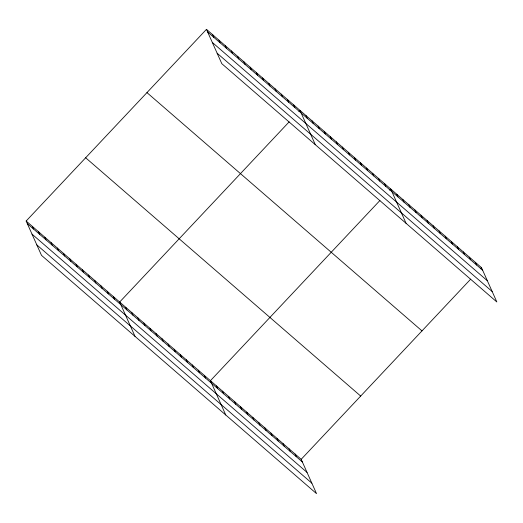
<?xml version="1.0" encoding="UTF-8"?>
<svg xmlns="http://www.w3.org/2000/svg" width="523" height="523" viewBox="0 0 523 523"><rect width="100%" height="100%" fill="white"/><g stroke="black" fill="none" stroke-linecap="round" stroke-linejoin="round"><path stroke-width="0.78" d="M26.15 221.026L301.183 459.318L316.539 493.647L41.507 255.355L26.15 221.026L206.461 29.353L481.493 267.645L496.85 301.974L221.817 63.682L206.461 29.353M289.154 121.872L119.662 302.046L135.019 336.374M298.888 111.523L299.973 110.373L315.33 144.701M379.914 200.512L210.423 380.685L225.779 415.007M389.655 190.163L390.733 189.012L406.09 223.334M301.183 459.318L470.674 279.145M480.415 268.796L481.493 267.645M207.638 31.981L482.67 270.273M212.312 42.441L487.351 280.733M217.137 53.222L492.169 291.514M146.956 92.61L421.989 330.896M85.654 157.776L360.687 396.068M27.327 223.654L302.359 461.946M32.008 234.114L307.04 472.406M36.826 244.895L311.858 483.187M475.446 262.402L476.616 265.03M469.393 257.159L470.569 259.787M463.345 251.916L464.516 254.544M457.292 246.673L458.468 249.301M451.238 241.436L452.415 244.058M445.191 236.193L446.367 238.821M439.137 230.95L440.314 233.578M433.09 225.707L434.267 228.335M427.036 220.464L428.213 223.092M420.989 215.221L422.166 217.849M414.935 209.978L416.112 212.606M408.888 204.735L410.058 207.363M402.834 199.492L404.011 202.12M396.787 194.255L397.957 196.877M384.68 183.769L385.856 186.397M378.632 178.526L379.809 181.154M372.579 173.283L373.755 175.911M366.531 168.04L367.708 170.668M360.478 162.797L361.655 165.425M354.431 157.554L355.607 160.182M348.377 152.311L349.554 154.939M342.33 147.068L343.5 149.696M336.276 141.831L337.453 144.453M330.229 136.588L331.399 139.216M324.175 131.345L325.352 133.973M318.121 126.102L319.298 128.73M312.074 120.859L313.251 123.487M306.02 115.616L307.197 118.244M293.736 104.973L294.913 107.601M287.506 99.573L288.676 102.201M281.269 94.173L282.446 96.801M275.033 88.766L276.209 91.394M268.802 83.366L269.979 85.994M262.566 77.966L263.742 80.594M256.335 72.566L257.506 75.194M250.099 67.166L251.275 69.794M243.868 61.76L245.039 64.388M237.632 56.36L238.808 58.988M231.395 50.96L232.572 53.588M225.165 45.56L226.335 48.188M218.928 40.16L220.105 42.788M212.698 34.76L213.868 37.381M295.135 454.075L296.306 456.703M289.082 448.832L290.258 451.46M283.035 443.589L284.205 446.217M276.981 438.346L278.158 440.974M270.934 433.103L272.104 435.731M264.88 427.866L266.057 430.488M258.826 422.623L260.003 425.251M252.779 417.38L253.956 420.008M246.725 412.137L247.902 414.765M240.678 406.894L241.855 409.522M234.624 401.651L235.801 404.279M228.577 396.408L229.747 399.036M222.523 391.165L223.7 393.793M216.476 385.922L217.646 388.55M204.375 375.442L205.546 378.064M198.322 370.199L199.498 372.827M192.268 364.956L193.445 367.584M186.221 359.713L187.397 362.341M180.167 354.47L181.344 357.098M174.12 349.227L175.297 351.855M168.066 343.984L169.243 346.612M162.019 338.741L163.189 341.369M155.965 333.497L157.142 336.126M149.918 328.261L151.088 330.882M143.864 323.018L145.041 325.646M137.817 317.775L138.987 320.403M131.763 312.532L132.94 315.16M125.71 307.289L126.886 309.917M113.426 296.646L114.602 299.274M107.195 291.246L108.366 293.874M100.959 285.846L102.135 288.467M94.728 280.439L95.899 283.067M88.492 275.039L89.668 277.667M82.255 269.639L83.432 272.267M76.025 264.239L77.201 266.867M69.788 258.839L70.965 261.461M63.558 253.433L64.728 256.061M57.321 248.033L58.498 250.661M51.084 242.633L52.261 245.261M44.854 237.233L46.031 239.861M38.617 231.833L39.794 234.454M32.387 226.426L33.557 229.054"/></g></svg>
